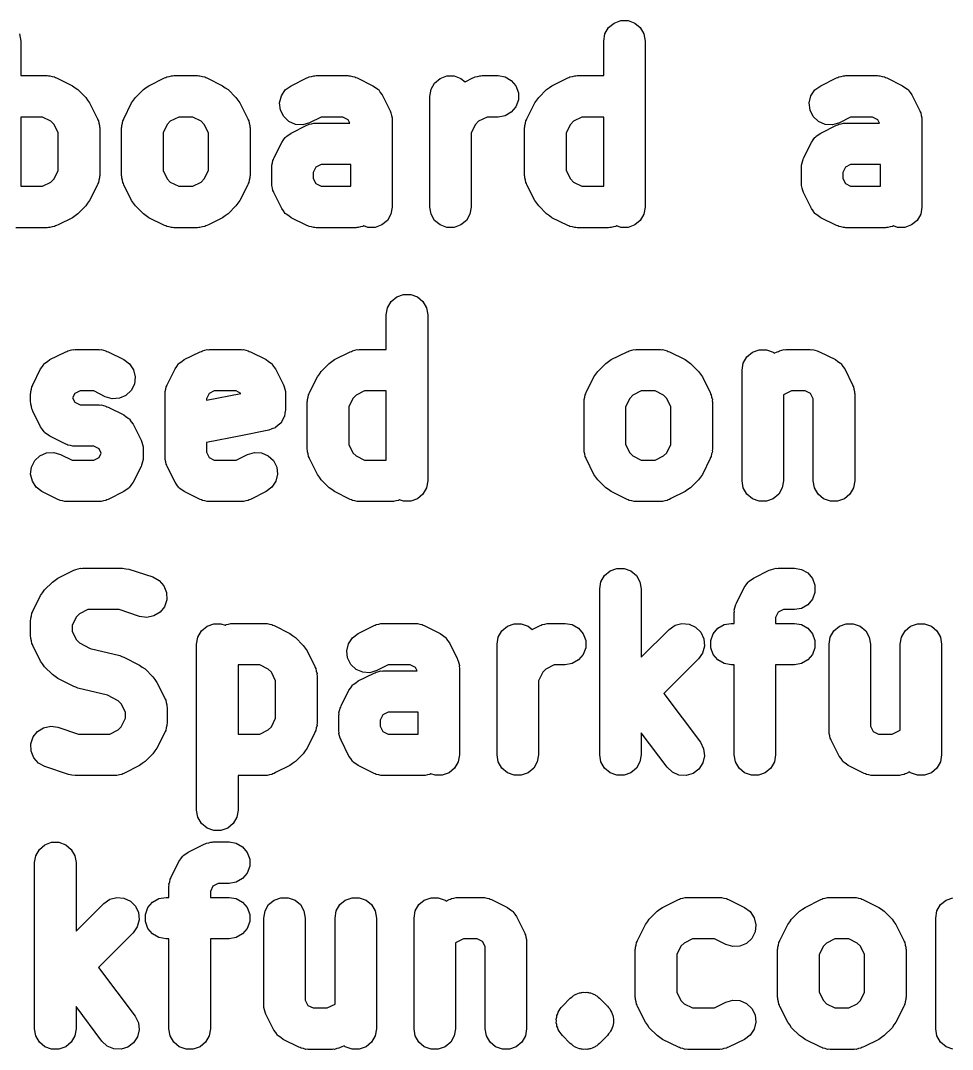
# Model space of a CAD drawing. Extents: x 94.4 to 182.1, y -155.6 to -78.6.
# Drawn here: x 154.14 to 159.75, y -102.92 to -96.72 of the extents above; entities that cross this region are included whole.
import ezdxf

# ---------------------------------------------------------------- set-up
doc = ezdxf.new("R2010")
doc.units = 0
doc.header["$MEASUREMENT"] = 0
doc.layers.add('BLACK', color=7, linetype='CONTINUOUS')

msp = doc.modelspace()

# ---------------------------------------------------------------- linework, layer by layer
at = {"layer": 'BLACK'}
for points in [[(157.4772, -97.9654), (157.4632, -97.9612), (157.4482, -97.9586), (157.4422, -97.955), (157.4352, -97.953), (157.3402, -97.9054), (157.3242, -97.8934), (157.3072, -97.882), (157.2602, -97.8343), (157.2482, -97.8179), (157.2362, -97.8018), (157.1892, -97.7066), (157.1872, -97.6997), (157.1832, -97.6935), (157.1802, -97.679), (157.1762, -97.665), (157.1772, -97.6578), (157.1752, -97.6507), (157.1752, -97.365), (157.1772, -97.3579), (157.1762, -97.3507), (157.1802, -97.3367), (157.1832, -97.3222), (157.1872, -97.316), (157.1892, -97.3091), (157.2362, -97.2139), (157.2482, -97.1977), (157.2602, -97.1814), (157.3072, -97.1337), (157.3242, -97.1222), (157.3402, -97.1103), (157.4352, -97.0627), (157.4422, -97.0607), (157.4482, -97.0571), (157.4632, -97.0545), (157.4772, -97.0503), (157.4842, -97.0508), (157.4912, -97.0495), (157.6522, -97.0495), (157.6522, -96.8412), (157.6592, -96.7984), (157.6812, -96.7608), (157.7142, -96.7329), (157.7552, -96.7181), (157.7982, -96.7181), (157.8392, -96.7329), (157.8722, -96.7608), (157.8942, -96.7984), (157.9022, -96.8412), (157.9022, -97.8412), (157.8942, -97.8839), (157.8722, -97.9215), (157.8392, -97.9494), (157.7982, -97.9643), (157.7552, -97.9643), (157.7302, -97.9552), (157.7242, -97.9586), (157.7102, -97.9612), (157.6962, -97.9654), (157.6882, -97.9649), (157.6812, -97.9662), (157.4912, -97.9662), (157.4842, -97.9649)], [(155.2542, -97.955), (155.2482, -97.9586), (155.2342, -97.9612), (155.2192, -97.9654), (155.2122, -97.9649), (155.2052, -97.9662), (155.0622, -97.9662), (155.0552, -97.9649), (155.0482, -97.9654), (155.0342, -97.9612), (155.0202, -97.9586), (155.0132, -97.955), (155.0062, -97.953), (154.9112, -97.9054), (154.8952, -97.8934), (154.8792, -97.882), (154.8312, -97.8343), (154.8202, -97.8179), (154.8082, -97.8018), (154.7602, -97.7066), (154.7582, -97.6997), (154.7542, -97.6935), (154.7522, -97.679), (154.7482, -97.665), (154.7482, -97.6578), (154.7472, -97.6507), (154.7472, -97.365), (154.7482, -97.3579), (154.7482, -97.3507), (154.7522, -97.3367), (154.7542, -97.3222), (154.7582, -97.316), (154.7602, -97.3091), (154.8082, -97.2139), (154.8202, -97.1977), (154.8312, -97.1814), (154.8792, -97.1337), (154.8952, -97.1222), (154.9112, -97.1103), (155.0062, -97.0627), (155.0132, -97.0607), (155.0202, -97.0571), (155.0342, -97.0545), (155.0482, -97.0503), (155.0552, -97.0508), (155.0622, -97.0495), (155.2052, -97.0495), (155.2122, -97.0508), (155.2192, -97.0503), (155.2342, -97.0545), (155.2482, -97.0571), (155.2542, -97.0607), (155.2612, -97.0627), (155.3562, -97.1103), (155.3722, -97.1223), (155.3892, -97.1337), (155.4362, -97.1814), (155.4482, -97.1978), (155.4602, -97.2139), (155.5072, -97.3091), (155.5102, -97.316), (155.5132, -97.3222), (155.5162, -97.3367), (155.5202, -97.3507), (155.5192, -97.3579), (155.5212, -97.365), (155.5212, -97.6507), (155.5192, -97.6578), (155.5202, -97.665), (155.5162, -97.679), (155.5132, -97.6935), (155.5102, -97.6997), (155.5072, -97.7066), (155.4602, -97.8018), (155.4482, -97.8179), (155.4362, -97.8343), (155.3892, -97.882), (155.3722, -97.8934), (155.3562, -97.9054), (155.2712, -97.9482), (155.2612, -97.953)], [(155.9052, -97.9654), (155.8912, -97.9612), (155.8772, -97.9586), (155.8702, -97.955), (155.8642, -97.953), (155.7682, -97.9054), (155.7542, -97.8944), (155.7382, -97.8843), (155.7362, -97.8816), (155.7332, -97.8795), (155.7232, -97.8642), (155.7122, -97.8495), (155.6652, -97.7542), (155.6632, -97.7473), (155.6592, -97.7411), (155.6572, -97.7267), (155.6522, -97.7126), (155.6532, -97.7054), (155.6522, -97.6983), (155.6522, -97.6031), (155.6532, -97.596), (155.6522, -97.5888), (155.6572, -97.5748), (155.6592, -97.5603), (155.6632, -97.5541), (155.6652, -97.5472), (155.7122, -97.4519), (155.7232, -97.4372), (155.7332, -97.4219), (155.7362, -97.4199), (155.7382, -97.4171), (155.7542, -97.407), (155.7682, -97.396), (155.8642, -97.3484), (155.8702, -97.3464), (155.8772, -97.3428), (155.8912, -97.3402), (155.9052, -97.336), (155.9122, -97.3365), (155.9192, -97.3352), (156.1222, -97.3352), (156.1122, -97.3153), (156.0802, -97.2995), (155.9492, -97.2995), (155.8802, -97.3339), (155.8392, -97.3463), (155.7952, -97.3437), (155.7552, -97.3264), (155.7242, -97.2966), (155.7042, -97.2578), (155.6992, -97.2146), (155.7102, -97.1724), (155.7332, -97.1362), (155.7682, -97.1103), (155.8642, -97.0627), (155.8702, -97.0607), (155.8772, -97.0571), (155.8912, -97.0545), (155.9052, -97.0503), (155.9122, -97.0508), (155.9192, -97.0495), (156.1102, -97.0495), (156.1172, -97.0508), (156.1242, -97.0503), (156.1382, -97.0545), (156.1532, -97.0571), (156.1592, -97.0607), (156.1662, -97.0627), (156.2612, -97.1103), (156.2762, -97.1213), (156.2912, -97.1314), (156.2932, -97.1341), (156.2962, -97.1362), (156.3062, -97.1515), (156.3172, -97.1662), (156.3652, -97.2615), (156.3672, -97.2684), (156.3702, -97.2746), (156.3732, -97.289), (156.3772, -97.3031), (156.3772, -97.3103), (156.3782, -97.3174), (156.3782, -97.8412), (156.3702, -97.8839), (156.3492, -97.9215), (156.3152, -97.9494), (156.2752, -97.9643), (156.2312, -97.9643), (156.2062, -97.9552), (156.2002, -97.9586), (156.1862, -97.9612), (156.1722, -97.9654), (156.1652, -97.9649), (156.1582, -97.9662), (155.9192, -97.9662), (155.9122, -97.9649)], [(157.0952, -97.0788), (157.1232, -97.112), (157.1382, -97.1528), (157.1382, -97.1962), (157.1232, -97.237), (157.0952, -97.2703), (157.0572, -97.292), (157.0152, -97.2995), (156.9492, -97.2995), (156.8982, -97.3249), (156.8792, -97.3438), (156.8542, -97.3945), (156.8542, -97.8412), (156.8462, -97.8839), (156.8252, -97.9215), (156.7912, -97.9494), (156.7512, -97.9643), (156.7072, -97.9643), (156.6662, -97.9494), (156.6332, -97.9215), (156.6122, -97.8839), (156.6042, -97.8412), (156.6042, -97.1745), (156.6122, -97.1318), (156.6332, -97.0942), (156.6662, -97.0663), (156.7072, -97.0514), (156.7512, -97.0514), (156.7912, -97.0663), (156.8162, -97.0866), (156.8642, -97.0627), (156.8702, -97.0607), (156.8772, -97.0571), (156.8912, -97.0545), (156.9052, -97.0503), (156.9122, -97.0508), (156.9192, -97.0495), (157.0152, -97.0495), (157.0572, -97.0571)], [(159.0962, -97.9654), (159.0822, -97.9612), (159.0672, -97.9586), (159.0612, -97.955), (159.0542, -97.953), (158.9592, -97.9054), (158.9442, -97.8944), (158.9292, -97.8843), (158.9272, -97.8816), (158.9242, -97.8795), (158.9142, -97.8642), (158.9032, -97.8495), (158.8552, -97.7542), (158.8532, -97.7473), (158.8502, -97.7411), (158.8472, -97.7267), (158.8432, -97.7126), (158.8432, -97.7054), (158.8422, -97.6983), (158.8422, -97.6031), (158.8432, -97.596), (158.8432, -97.5888), (158.8472, -97.5748), (158.8502, -97.5603), (158.8532, -97.5541), (158.8552, -97.5472), (158.9032, -97.4519), (158.9142, -97.4372), (158.9242, -97.4219), (158.9272, -97.4199), (158.9292, -97.4171), (158.9442, -97.407), (158.9592, -97.396), (159.0542, -97.3484), (159.0612, -97.3464), (159.0672, -97.3428), (159.0822, -97.3402), (159.0962, -97.336), (159.1032, -97.3365), (159.1102, -97.3352), (159.3122, -97.3352), (159.3022, -97.3153), (159.2712, -97.2995), (159.1392, -97.2995), (159.0712, -97.3339), (159.0292, -97.3463), (158.9862, -97.3437), (158.9462, -97.3264), (158.9142, -97.2966), (158.8952, -97.2578), (158.8902, -97.2146), (158.9002, -97.1724), (158.9242, -97.1362), (158.9592, -97.1103), (159.0542, -97.0627), (159.0612, -97.0607), (159.0672, -97.0571), (159.0822, -97.0545), (159.0962, -97.0503), (159.1032, -97.0508), (159.1102, -97.0495), (159.3002, -97.0495), (159.3082, -97.0508), (159.3152, -97.0503), (159.3292, -97.0545), (159.3432, -97.0571), (159.3492, -97.0607), (159.3562, -97.0627), (159.4522, -97.1103), (159.4662, -97.1213), (159.4822, -97.1314), (159.4842, -97.1341), (159.4862, -97.1362), (159.4972, -97.1515), (159.5072, -97.1662), (159.5552, -97.2615), (159.5572, -97.2684), (159.5612, -97.2746), (159.5632, -97.289), (159.5672, -97.3031), (159.5672, -97.3103), (159.5682, -97.3174), (159.5682, -97.8412), (159.5612, -97.8839), (159.5392, -97.9215), (159.5062, -97.9494), (159.4652, -97.9643), (159.4222, -97.9643), (159.3972, -97.9552), (159.3912, -97.9586), (159.3762, -97.9612), (159.3622, -97.9654), (159.3552, -97.9649), (159.3482, -97.9662), (159.1102, -97.9662), (159.1032, -97.9649)], [(154.3222, -97.3249), (154.2712, -97.2995), (154.1402, -97.2995), (154.1402, -97.7162), (154.2712, -97.7162), (154.3222, -97.6908), (154.3412, -97.6719), (154.3662, -97.6212), (154.3662, -97.3945), (154.3412, -97.3438)], [(155.2262, -97.3249), (155.1762, -97.2995), (155.0922, -97.2995), (155.0412, -97.3249), (155.0222, -97.3438), (154.9972, -97.3945), (154.9972, -97.6212), (155.0222, -97.6719), (155.0412, -97.6908), (155.0922, -97.7162), (155.1762, -97.7162), (155.2262, -97.6908), (155.2452, -97.6719), (155.2712, -97.6212), (155.2712, -97.3945), (155.2452, -97.3438)], [(157.5202, -97.2995), (157.4702, -97.3249), (157.4512, -97.3438), (157.4252, -97.3945), (157.4252, -97.6212), (157.4512, -97.6719), (157.4702, -97.6908), (157.5202, -97.7162), (157.6522, -97.7162), (157.6522, -97.2995)], [(155.9492, -97.5852), (155.9172, -97.601), (155.9022, -97.6326), (155.9022, -97.6688), (155.9172, -97.7004), (155.9492, -97.7162), (156.1282, -97.7162), (156.1282, -97.5852)], [(159.1392, -97.5852), (159.1082, -97.601), (159.0922, -97.6326), (159.0922, -97.6688), (159.1082, -97.7004), (159.1392, -97.7162), (159.3182, -97.7162), (159.3182, -97.5852)], [(156.1672, -99.6158), (156.1532, -99.6108), (156.1392, -99.6088), (156.1322, -99.6048), (156.1252, -99.6028), (156.0302, -99.5558), (156.0142, -99.5438), (155.9982, -99.532), (155.9502, -99.4843), (155.9392, -99.4679), (155.9272, -99.4518), (155.8792, -99.3566), (155.8772, -99.3497), (155.8732, -99.3435), (155.8712, -99.329), (155.8672, -99.315), (155.8672, -99.3078), (155.8662, -99.3007), (155.8662, -99.015), (155.8672, -99.0079), (155.8672, -99.0007), (155.8712, -98.9867), (155.8732, -98.9722), (155.8772, -98.966), (155.8792, -98.9591), (155.9272, -98.8639), (155.9392, -98.8477), (155.9502, -98.8314), (155.9982, -98.7837), (156.0142, -98.7722), (156.0302, -98.7603), (156.1252, -98.7127), (156.1322, -98.7107), (156.1392, -98.7071), (156.1532, -98.7045), (156.1672, -98.7003), (156.1742, -98.7008), (156.1812, -98.6995), (156.3422, -98.6995), (156.3422, -98.4912), (156.3502, -98.4484), (156.3712, -98.4108), (156.4052, -98.3829), (156.4452, -98.3681), (156.4892, -98.3681), (156.5302, -98.3829), (156.5632, -98.4108), (156.5852, -98.4484), (156.5922, -98.4912), (156.5922, -99.4912), (156.5852, -99.5338), (156.5632, -99.5718), (156.5302, -99.5998), (156.4892, -99.6138), (156.4452, -99.6138), (156.4212, -99.6048), (156.4152, -99.6088), (156.4002, -99.6108), (156.3862, -99.6158), (156.3792, -99.6148), (156.3722, -99.6158), (156.1812, -99.6158), (156.1742, -99.6148)], [(154.6242, -98.7003), (154.6382, -98.7045), (154.6532, -98.7071), (154.6592, -98.7107), (154.6662, -98.7127), (154.7612, -98.7603), (154.7962, -98.7862), (154.8202, -98.8224), (154.8302, -98.8646), (154.8252, -98.9078), (154.8062, -98.9466), (154.7742, -98.9764), (154.7342, -98.9937), (154.6912, -98.9963), (154.6492, -98.9839), (154.5802, -98.9495), (154.4972, -98.9495), (154.4652, -98.9653), (154.4522, -98.9912), (154.4652, -99.0171), (154.4972, -99.0328), (154.6102, -99.0328), (154.6172, -99.0341), (154.6242, -99.0337), (154.6382, -99.0378), (154.6532, -99.0404), (154.6592, -99.044), (154.6662, -99.046), (154.7612, -99.0937), (154.7762, -99.1046), (154.7912, -99.1147), (154.7932, -99.1175), (154.7962, -99.1195), (154.8062, -99.1348), (154.8172, -99.1496), (154.8652, -99.2448), (154.8672, -99.2517), (154.8702, -99.258), (154.8732, -99.2724), (154.8772, -99.2864), (154.8772, -99.2936), (154.8782, -99.3007), (154.8782, -99.3483), (154.8772, -99.3554), (154.8772, -99.3626), (154.8732, -99.3767), (154.8702, -99.3911), (154.8672, -99.3973), (154.8652, -99.4042), (154.8172, -99.4995), (154.8062, -99.5142), (154.7962, -99.5295), (154.7932, -99.5316), (154.7912, -99.5348), (154.7762, -99.5448), (154.7612, -99.5558), (154.6662, -99.6028), (154.6592, -99.6048), (154.6532, -99.6088), (154.6382, -99.6108), (154.6242, -99.6158), (154.6172, -99.6148), (154.6102, -99.6158), (154.4192, -99.6158), (154.4122, -99.6148), (154.4052, -99.6158), (154.3912, -99.6108), (154.3772, -99.6088), (154.3702, -99.6048), (154.3642, -99.6028), (154.2682, -99.5558), (154.2332, -99.5295), (154.2102, -99.4933), (154.1992, -99.4511), (154.2042, -99.4079), (154.2242, -99.3691), (154.2552, -99.3392), (154.2952, -99.322), (154.3392, -99.3194), (154.3802, -99.3318), (154.4492, -99.3662), (154.5802, -99.3662), (154.6122, -99.3504), (154.6252, -99.3245), (154.6122, -99.2986), (154.5802, -99.2828), (154.4672, -99.2828), (154.4602, -99.2816), (154.4532, -99.282), (154.4392, -99.2779), (154.4242, -99.2753), (154.4182, -99.2717), (154.4112, -99.2697), (154.3162, -99.222), (154.3012, -99.2111), (154.2862, -99.201), (154.2842, -99.1982), (154.2812, -99.1962), (154.2712, -99.1809), (154.2602, -99.1661), (154.2122, -99.0709), (154.2102, -99.064), (154.2072, -99.0577), (154.2042, -99.0433), (154.2002, -99.0293), (154.2002, -99.0221), (154.1992, -99.015), (154.1992, -98.9674), (154.2002, -98.9603), (154.2002, -98.9531), (154.2042, -98.939), (154.2072, -98.9246), (154.2102, -98.9184), (154.2122, -98.9115), (154.2602, -98.8162), (154.2712, -98.8015), (154.2812, -98.7862), (154.2842, -98.7841), (154.2862, -98.7814), (154.3012, -98.7712), (154.3162, -98.7603), (154.4112, -98.7127), (154.4182, -98.7107), (154.4242, -98.7071), (154.4392, -98.7045), (154.4532, -98.7003), (154.4602, -98.7008), (154.4672, -98.6995), (154.6102, -98.6995), (154.6172, -98.7008)], [(155.2592, -99.3188), (155.2752, -99.3504), (155.3062, -99.3662), (155.4382, -99.3662), (155.5062, -99.3318), (155.5482, -99.3194), (155.5912, -99.322), (155.6312, -99.3392), (155.6632, -99.3691), (155.6822, -99.4079), (155.6872, -99.4511), (155.6772, -99.4933), (155.6532, -99.5295), (155.6182, -99.5558), (155.5232, -99.6028), (155.5162, -99.6048), (155.5102, -99.6088), (155.4952, -99.6108), (155.4812, -99.6158), (155.4742, -99.6148), (155.4672, -99.6158), (155.2772, -99.6158), (155.2702, -99.6148), (155.2622, -99.6158), (155.2482, -99.6108), (155.2342, -99.6088), (155.2282, -99.6048), (155.2212, -99.6028), (155.1252, -99.5558), (155.1112, -99.5448), (155.0952, -99.5348), (155.0932, -99.5316), (155.0912, -99.5295), (155.0812, -99.5142), (155.0702, -99.4995), (155.0222, -99.4042), (155.0202, -99.3973), (155.0162, -99.3911), (155.0142, -99.3767), (155.0102, -99.3626), (155.0102, -99.3554), (155.0092, -99.3483), (155.0092, -98.9674), (155.0102, -98.9603), (155.0102, -98.9531), (155.0142, -98.939), (155.0162, -98.9246), (155.0202, -98.9184), (155.0222, -98.9115), (155.0702, -98.8162), (155.0812, -98.8015), (155.0912, -98.7862), (155.0932, -98.7841), (155.0952, -98.7814), (155.1112, -98.7712), (155.1252, -98.7603), (155.2212, -98.7127), (155.2282, -98.7107), (155.2342, -98.7071), (155.2482, -98.7045), (155.2622, -98.7003), (155.2702, -98.7008), (155.2772, -98.6995), (155.4672, -98.6995), (155.4742, -98.7008), (155.4812, -98.7003), (155.4952, -98.7045), (155.5102, -98.7071), (155.5162, -98.7107), (155.5232, -98.7127), (155.6182, -98.7603), (155.6332, -98.7713), (155.6482, -98.7814), (155.6502, -98.7841), (155.6532, -98.7862), (155.6632, -98.8015), (155.6742, -98.8162), (155.7222, -98.9115), (155.7242, -98.9184), (155.7272, -98.9246), (155.7302, -98.939), (155.7342, -98.9531), (155.7342, -98.9603), (155.7352, -98.9674), (155.7352, -99.0626), (155.7312, -99.0826), (155.7282, -99.1027), (155.7282, -99.1039), (155.7272, -99.1054), (155.7172, -99.123), (155.7082, -99.1407), (155.7062, -99.1417), (155.7062, -99.143), (155.6902, -99.156), (155.6752, -99.1694), (155.6742, -99.1699), (155.6722, -99.1709), (155.6532, -99.1778), (155.6342, -99.1852), (155.4662, -99.2188), (155.2592, -99.2603)], [(158.0402, -99.6048), (158.0342, -99.6088), (158.0192, -99.6108), (158.0052, -99.6158), (157.9982, -99.6148), (157.9912, -99.6158), (157.8482, -99.6158), (157.8412, -99.6148), (157.8342, -99.6158), (157.8202, -99.6108), (157.8052, -99.6088), (157.7992, -99.6048), (157.7922, -99.6028), (157.6972, -99.5558), (157.6812, -99.5438), (157.6642, -99.532), (157.6172, -99.4843), (157.6052, -99.4679), (157.5932, -99.4518), (157.5462, -99.3566), (157.5442, -99.3497), (157.5402, -99.3435), (157.5382, -99.329), (157.5332, -99.315), (157.5342, -99.3078), (157.5332, -99.3007), (157.5332, -99.015), (157.5342, -99.0079), (157.5332, -99.0007), (157.5382, -98.9867), (157.5402, -98.9722), (157.5442, -98.966), (157.5462, -98.9591), (157.5932, -98.8639), (157.6052, -98.8477), (157.6172, -98.8314), (157.6642, -98.7837), (157.6812, -98.7722), (157.6972, -98.7603), (157.7922, -98.7127), (157.7992, -98.7107), (157.8052, -98.7071), (157.8202, -98.7045), (157.8342, -98.7003), (157.8412, -98.7008), (157.8482, -98.6995), (157.9912, -98.6995), (157.9982, -98.7008), (158.0052, -98.7003), (158.0192, -98.7045), (158.0342, -98.7071), (158.0402, -98.7107), (158.0472, -98.7127), (158.1422, -98.7603), (158.1582, -98.7723), (158.1752, -98.7837), (158.2222, -98.8314), (158.2342, -98.8478), (158.2462, -98.8639), (158.2932, -98.9591), (158.2952, -98.966), (158.2992, -98.9722), (158.3012, -98.9867), (158.3062, -99.0007), (158.3052, -99.0079), (158.3062, -99.015), (158.3062, -99.3007), (158.3052, -99.3078), (158.3062, -99.315), (158.3012, -99.329), (158.2992, -99.3435), (158.2952, -99.3497), (158.2932, -99.3566), (158.2462, -99.4518), (158.2342, -99.4679), (158.2222, -99.4843), (158.1752, -99.532), (158.1582, -99.5438), (158.1422, -99.5558), (158.0562, -99.5978), (158.0472, -99.6028)], [(158.9102, -98.7003), (158.9242, -98.7045), (158.9382, -98.7071), (158.9452, -98.7107), (158.9522, -98.7127), (159.0472, -98.7603), (159.0622, -98.7713), (159.0772, -98.7814), (159.0792, -98.7841), (159.0822, -98.7862), (159.0922, -98.8015), (159.1032, -98.8162), (159.1502, -98.9115), (159.1522, -98.9184), (159.1562, -98.9246), (159.1592, -98.939), (159.1632, -98.9531), (159.1622, -98.9603), (159.1642, -98.9674), (159.1642, -99.4912), (159.1562, -99.5338), (159.1342, -99.5718), (159.1012, -99.5998), (159.0602, -99.6138), (159.0172, -99.6138), (158.9762, -99.5998), (158.9432, -99.5718), (158.9212, -99.5338), (158.9142, -99.4912), (158.9142, -98.9969), (158.8982, -98.9653), (158.8662, -98.9495), (158.7822, -98.9495), (158.7352, -98.9732), (158.7352, -99.4912), (158.7272, -99.5338), (158.7062, -99.5718), (158.6722, -99.5998), (158.6322, -99.6138), (158.5882, -99.6138), (158.5472, -99.5998), (158.5142, -99.5718), (158.4922, -99.5338), (158.4852, -99.4912), (158.4852, -98.8245), (158.4922, -98.7818), (158.5142, -98.7442), (158.5472, -98.7163), (158.5882, -98.7014), (158.6322, -98.7014), (158.6722, -98.7163), (158.6792, -98.7217), (158.6972, -98.7127), (158.7042, -98.7107), (158.7102, -98.7071), (158.7242, -98.7045), (158.7392, -98.7003), (158.7462, -98.7008), (158.7532, -98.6995), (158.8962, -98.6995), (158.9032, -98.7008)], [(155.2752, -98.9653), (155.2592, -98.9969), (155.2592, -99.0054), (155.4662, -98.9639), (155.4382, -98.9495), (155.3062, -98.9495)], [(156.2112, -98.9495), (156.1602, -98.9749), (156.1412, -98.9938), (156.1162, -99.0445), (156.1162, -99.2712), (156.1412, -99.3219), (156.1602, -99.3408), (156.2112, -99.3662), (156.3422, -99.3662), (156.3422, -98.9495)], [(158.0122, -98.9749), (157.9612, -98.9495), (157.8782, -98.9495), (157.8272, -98.9749), (157.8082, -98.9938), (157.7832, -99.0445), (157.7832, -99.2712), (157.8082, -99.3219), (157.8272, -99.3408), (157.8782, -99.3662), (157.9612, -99.3662), (158.0122, -99.3408), (158.0312, -99.3219), (158.0562, -99.2712), (158.0562, -99.0445), (158.0312, -98.9938)], [(154.7922, -100.0228), (154.9352, -100.0698), (154.9732, -100.0908), (155.0022, -100.1238), (155.0182, -100.1638), (155.0192, -100.2068), (155.0062, -100.2488), (154.9792, -100.2828), (154.9422, -100.3048), (154.8992, -100.3138), (154.8562, -100.3078), (154.7332, -100.2658), (154.5442, -100.2658), (154.4942, -100.2918), (154.4752, -100.3108), (154.4492, -100.3608), (154.4492, -100.3978), (154.4752, -100.4478), (154.4942, -100.4668), (154.5582, -100.4998), (154.7362, -100.5438), (154.7482, -100.5488), (154.7612, -100.5528), (154.8562, -100.6008), (154.8722, -100.6128), (154.8892, -100.6238), (154.9362, -100.6718), (154.9482, -100.6878), (154.9602, -100.7048), (155.0072, -100.7998), (155.0102, -100.8068), (155.0132, -100.8128), (155.0162, -100.8268), (155.0202, -100.8408), (155.0192, -100.8488), (155.0212, -100.8558), (155.0212, -100.9508), (155.0192, -100.9578), (155.0202, -100.9648), (155.0162, -100.9788), (155.0132, -100.9938), (155.0102, -100.9998), (155.0072, -101.0068), (154.9602, -101.1018), (154.9482, -101.1178), (154.9362, -101.1348), (154.8892, -101.1818), (154.8722, -101.1938), (154.8562, -101.2058), (154.7612, -101.2528), (154.7542, -101.2548), (154.7482, -101.2588), (154.7342, -101.2608), (154.7192, -101.2658), (154.7122, -101.2648), (154.7052, -101.2658), (154.4672, -101.2658), (154.4472, -101.2628), (154.4282, -101.2598), (154.2852, -101.2118), (154.2472, -101.1918), (154.2182, -101.1588), (154.2022, -101.1188), (154.2012, -101.0748), (154.2142, -101.0338), (154.2412, -100.9998), (154.2782, -100.9778), (154.3212, -100.9688), (154.3642, -100.9748), (154.4872, -101.0158), (154.6762, -101.0158), (154.7262, -100.9908), (154.7452, -100.9718), (154.7712, -100.9208), (154.7712, -100.8848), (154.7452, -100.8338), (154.7262, -100.8158), (154.6622, -100.7828), (154.4842, -100.7388), (154.4722, -100.7328), (154.4592, -100.7288), (154.3642, -100.6818), (154.3482, -100.6698), (154.3312, -100.6578), (154.2832, -100.6108), (154.2722, -100.5938), (154.2602, -100.5778), (154.2122, -100.4828), (154.2102, -100.4758), (154.2072, -100.4698), (154.2042, -100.4548), (154.2002, -100.4408), (154.2002, -100.4338), (154.1992, -100.4268), (154.1992, -100.3318), (154.2002, -100.3248), (154.2002, -100.3178), (154.2042, -100.3038), (154.2072, -100.2888), (154.2102, -100.2828), (154.2122, -100.2758), (154.2602, -100.1808), (154.2722, -100.1648), (154.2832, -100.1478), (154.3312, -100.1008), (154.3482, -100.0888), (154.3642, -100.0768), (154.4592, -100.0298), (154.4662, -100.0278), (154.4722, -100.0238), (154.4862, -100.0208), (154.5002, -100.0168), (154.5082, -100.0178), (154.5152, -100.0158), (154.7532, -100.0158), (154.7732, -100.0198)], [(157.8492, -100.0608), (157.8702, -100.0988), (157.8782, -100.1408), (157.8782, -100.5538), (158.0452, -100.3858), (158.0812, -100.3608), (158.1232, -100.3498), (158.1662, -100.3538), (158.2052, -100.3718), (158.2362, -100.4028), (158.2552, -100.4418), (158.2582, -100.4858), (158.2472, -100.5278), (158.2222, -100.5628), (158.0132, -100.7718), (158.2342, -101.0658), (158.2532, -101.1048), (158.2592, -101.1478), (158.2492, -101.1898), (158.2252, -101.2268), (158.1902, -101.2528), (158.1492, -101.2648), (158.1052, -101.2628), (158.0652, -101.2458), (158.0342, -101.2158), (157.8782, -101.0078), (157.8782, -101.1408), (157.8702, -101.1838), (157.8492, -101.2218), (157.8152, -101.2498), (157.7752, -101.2638), (157.7312, -101.2638), (157.6902, -101.2498), (157.6572, -101.2218), (157.6352, -101.1838), (157.6282, -101.1408), (157.6282, -100.1408), (157.6352, -100.0988), (157.6572, -100.0608), (157.6902, -100.0328), (157.7312, -100.0178), (157.7752, -100.0178), (157.8152, -100.0328)], [(158.8812, -100.0458), (158.9092, -100.0788), (158.9242, -100.1198), (158.9242, -100.1628), (158.9092, -100.2038), (158.8812, -100.2368), (158.8432, -100.2588), (158.8002, -100.2658), (158.7352, -100.2658), (158.7032, -100.2818), (158.6872, -100.3138), (158.6872, -100.3498), (158.8002, -100.3498), (158.8432, -100.3568), (158.8812, -100.3788), (158.9092, -100.4118), (158.9242, -100.4528), (158.9242, -100.4958), (158.9092, -100.5368), (158.8812, -100.5698), (158.8432, -100.5918), (158.8002, -100.5998), (158.6872, -100.5998), (158.6872, -101.1408), (158.6802, -101.1838), (158.6582, -101.2218), (158.6252, -101.2498), (158.5842, -101.2638), (158.5412, -101.2638), (158.5002, -101.2498), (158.4672, -101.2218), (158.4452, -101.1838), (158.4372, -101.1408), (158.4372, -100.5998), (158.4192, -100.5998), (158.3772, -100.5918), (158.3392, -100.5698), (158.3112, -100.5368), (158.2962, -100.4958), (158.2962, -100.4528), (158.3112, -100.4118), (158.3392, -100.3788), (158.3772, -100.3568), (158.4192, -100.3498), (158.4372, -100.3498), (158.4372, -100.2838), (158.4392, -100.2768), (158.4382, -100.2698), (158.4422, -100.2558), (158.4452, -100.2408), (158.4482, -100.2348), (158.4512, -100.2278), (158.4982, -100.1328), (158.5092, -100.1178), (158.5192, -100.1028), (158.5222, -100.1008), (158.5242, -100.0978), (158.5392, -100.0878), (158.5542, -100.0768), (158.6492, -100.0298), (158.6562, -100.0278), (158.6622, -100.0238), (158.6772, -100.0208), (158.6912, -100.0168), (158.6982, -100.0178), (158.7052, -100.0158), (158.8002, -100.0158), (158.8432, -100.0238)], [(155.6592, -101.2548), (155.6532, -101.2588), (155.6382, -101.2608), (155.6242, -101.2658), (155.6172, -101.2648), (155.6102, -101.2658), (155.4492, -101.2658), (155.4492, -101.4748), (155.4422, -101.5168), (155.4202, -101.5548), (155.3872, -101.5828), (155.3462, -101.5978), (155.3032, -101.5978), (155.2622, -101.5828), (155.2282, -101.5548), (155.2072, -101.5168), (155.1992, -101.4748), (155.1992, -100.4748), (155.2072, -100.4318), (155.2282, -100.3938), (155.2622, -100.3658), (155.3032, -100.3518), (155.3462, -100.3518), (155.3712, -100.3608), (155.3772, -100.3568), (155.3912, -100.3548), (155.4052, -100.3508), (155.4122, -100.3508), (155.4192, -100.3498), (155.6102, -100.3498), (155.6172, -100.3508), (155.6242, -100.3508), (155.6382, -100.3548), (155.6532, -100.3568), (155.6592, -100.3608), (155.6662, -100.3628), (155.7612, -100.4108), (155.7772, -100.4218), (155.7942, -100.4338), (155.8412, -100.4818), (155.8532, -100.4978), (155.8652, -100.5138), (155.9122, -100.6088), (155.9142, -100.6158), (155.9182, -100.6218), (155.9202, -100.6368), (155.9252, -100.6508), (155.9242, -100.6578), (155.9252, -100.6648), (155.9252, -100.9508), (155.9242, -100.9578), (155.9252, -100.9648), (155.9202, -100.9788), (155.9182, -100.9938), (155.9142, -100.9998), (155.9122, -101.0068), (155.8652, -101.1018), (155.8532, -101.1178), (155.8412, -101.1348), (155.7942, -101.1818), (155.7772, -101.1938), (155.7612, -101.2058), (155.6752, -101.2478), (155.6662, -101.2528)], [(156.3102, -101.2658), (156.2962, -101.2608), (156.2812, -101.2588), (156.2752, -101.2548), (156.2682, -101.2528), (156.1732, -101.2058), (156.1582, -101.1948), (156.1432, -101.1848), (156.1412, -101.1818), (156.1382, -101.1798), (156.1282, -101.1638), (156.1172, -101.1498), (156.0702, -101.0538), (156.0682, -101.0478), (156.0642, -101.0408), (156.0612, -101.0268), (156.0572, -101.0128), (156.0582, -101.0058), (156.0562, -100.9988), (156.0562, -100.9028), (156.0582, -100.8958), (156.0572, -100.8888), (156.0612, -100.8748), (156.0642, -100.8608), (156.0682, -100.8538), (156.0702, -100.8468), (156.1172, -100.7518), (156.1282, -100.7368), (156.1382, -100.7218), (156.1412, -100.7198), (156.1432, -100.7168), (156.1582, -100.7068), (156.1732, -100.6958), (156.2682, -100.6488), (156.2752, -100.6468), (156.2812, -100.6428), (156.2962, -100.6398), (156.3102, -100.6358), (156.3172, -100.6368), (156.3242, -100.6348), (156.5272, -100.6348), (156.5172, -100.6158), (156.4852, -100.5998), (156.3542, -100.5998), (156.2852, -100.6338), (156.2432, -100.6468), (156.2002, -100.6438), (156.1602, -100.6268), (156.1292, -100.5968), (156.1092, -100.5578), (156.1042, -100.5148), (156.1142, -100.4728), (156.1382, -100.4358), (156.1732, -100.4108), (156.2682, -100.3628), (156.2752, -100.3608), (156.2812, -100.3568), (156.2962, -100.3548), (156.3102, -100.3508), (156.3172, -100.3508), (156.3242, -100.3498), (156.5152, -100.3498), (156.5222, -100.3508), (156.5292, -100.3508), (156.5432, -100.3548), (156.5572, -100.3568), (156.5642, -100.3608), (156.5712, -100.3628), (156.6662, -100.4108), (156.6812, -100.4208), (156.6962, -100.4318), (156.6982, -100.4338), (156.7012, -100.4358), (156.7112, -100.4518), (156.7222, -100.4658), (156.7692, -100.5618), (156.7712, -100.5688), (156.7752, -100.5748), (156.7782, -100.5888), (156.7822, -100.6028), (156.7812, -100.6098), (156.7832, -100.6178), (156.7832, -101.1408), (156.7752, -101.1838), (156.7532, -101.2218), (156.7202, -101.2498), (156.6792, -101.2638), (156.6362, -101.2638), (156.6112, -101.2548), (156.6052, -101.2588), (156.5912, -101.2608), (156.5772, -101.2658), (156.5692, -101.2648), (156.5622, -101.2658), (156.3242, -101.2658), (156.3172, -101.2648)], [(157.5002, -100.3788), (157.5282, -100.4118), (157.5432, -100.4528), (157.5432, -100.4958), (157.5282, -100.5368), (157.5002, -100.5698), (157.4622, -100.5918), (157.4192, -100.5998), (157.3542, -100.5998), (157.3032, -100.6248), (157.2842, -100.6438), (157.2592, -100.6948), (157.2592, -101.1408), (157.2512, -101.1838), (157.2302, -101.2218), (157.1962, -101.2498), (157.1552, -101.2638), (157.1122, -101.2638), (157.0712, -101.2498), (157.0382, -101.2218), (157.0162, -101.1838), (157.0092, -101.1408), (157.0092, -100.4748), (157.0162, -100.4318), (157.0382, -100.3938), (157.0712, -100.3658), (157.1122, -100.3518), (157.1552, -100.3518), (157.1962, -100.3658), (157.2212, -100.3868), (157.2682, -100.3628), (157.2752, -100.3608), (157.2812, -100.3568), (157.2962, -100.3548), (157.3102, -100.3508), (157.3172, -100.3508), (157.3242, -100.3498), (157.4192, -100.3498), (157.4622, -100.3568)], [(159.2302, -100.3938), (159.2512, -100.4318), (159.2592, -100.4748), (159.2592, -100.9688), (159.2752, -101.0008), (159.3062, -101.0158), (159.3902, -101.0158), (159.4372, -100.9928), (159.4372, -100.4748), (159.4452, -100.4318), (159.4672, -100.3938), (159.5002, -100.3658), (159.5412, -100.3518), (159.5842, -100.3518), (159.6252, -100.3658), (159.6582, -100.3938), (159.6802, -100.4318), (159.6872, -100.4748), (159.6872, -101.1408), (159.6802, -101.1838), (159.6582, -101.2218), (159.6252, -101.2498), (159.5842, -101.2638), (159.5412, -101.2638), (159.5002, -101.2498), (159.4932, -101.2438), (159.4752, -101.2528), (159.4682, -101.2548), (159.4622, -101.2588), (159.4482, -101.2608), (159.4342, -101.2658), (159.4272, -101.2648), (159.4192, -101.2658), (159.2772, -101.2658), (159.2702, -101.2648), (159.2622, -101.2658), (159.2482, -101.2608), (159.2342, -101.2588), (159.2282, -101.2548), (159.2212, -101.2528), (159.1252, -101.2058), (159.1112, -101.1948), (159.0952, -101.1848), (159.0932, -101.1818), (159.0912, -101.1798), (159.0812, -101.1638), (159.0702, -101.1498), (159.0222, -101.0538), (159.0202, -101.0478), (159.0162, -101.0408), (159.0142, -101.0268), (159.0102, -101.0128), (159.0102, -101.0058), (159.0092, -100.9988), (159.0092, -100.4748), (159.0162, -100.4318), (159.0382, -100.3938), (159.0712, -100.3658), (159.1122, -100.3518), (159.1552, -100.3518), (159.1962, -100.3658)], [(155.6312, -100.6248), (155.5802, -100.5998), (155.4492, -100.5998), (155.4492, -101.0158), (155.5802, -101.0158), (155.6312, -100.9908), (155.6502, -100.9718), (155.6752, -100.9208), (155.6752, -100.6948), (155.6502, -100.6438)], [(156.3542, -100.8848), (156.3222, -100.9008), (156.3062, -100.9328), (156.3062, -100.9688), (156.3222, -101.0008), (156.3542, -101.0158), (156.5332, -101.0158), (156.5332, -100.8848)], [(154.4442, -101.7108), (154.4662, -101.7488), (154.4732, -101.7908), (154.4732, -102.2038), (154.6412, -102.0358), (154.6762, -102.0108), (154.7182, -101.9998), (154.7612, -102.0038), (154.8012, -102.0218), (154.8312, -102.0528), (154.8502, -102.0918), (154.8542, -102.1358), (154.8422, -102.1778), (154.8172, -102.2128), (154.6082, -102.4218), (154.8292, -102.7158), (154.8492, -102.7548), (154.8542, -102.7978), (154.8442, -102.8398), (154.8202, -102.8768), (154.7852, -102.9028), (154.7442, -102.9148), (154.7012, -102.9128), (154.6612, -102.8958), (154.6292, -102.8658), (154.4732, -102.6578), (154.4732, -102.7908), (154.4662, -102.8338), (154.4442, -102.8718), (154.4112, -102.8998), (154.3702, -102.9138), (154.3262, -102.9138), (154.2862, -102.8998), (154.2522, -102.8718), (154.2312, -102.8338), (154.2232, -102.7908), (154.2232, -101.7908), (154.2312, -101.7488), (154.2522, -101.7108), (154.2862, -101.6828), (154.3262, -101.6678), (154.3702, -101.6678), (154.4112, -101.6828)], [(155.4762, -101.6958), (155.5042, -101.7288), (155.5192, -101.7698), (155.5192, -101.8128), (155.5042, -101.8538), (155.4762, -101.8868), (155.4382, -101.9088), (155.3962, -101.9158), (155.3302, -101.9158), (155.2982, -101.9318), (155.2832, -101.9638), (155.2832, -101.9998), (155.3962, -101.9998), (155.4382, -102.0068), (155.4762, -102.0288), (155.5042, -102.0618), (155.5192, -102.1028), (155.5192, -102.1458), (155.5042, -102.1868), (155.4762, -102.2198), (155.4382, -102.2418), (155.3962, -102.2498), (155.2832, -102.2498), (155.2832, -102.7908), (155.2752, -102.8338), (155.2532, -102.8718), (155.2202, -102.8998), (155.1792, -102.9138), (155.1362, -102.9138), (155.0952, -102.8998), (155.0622, -102.8718), (155.0402, -102.8338), (155.0332, -102.7908), (155.0332, -102.2498), (155.0152, -102.2498), (154.9722, -102.2418), (154.9342, -102.2198), (154.9062, -102.1868), (154.8922, -102.1458), (154.8922, -102.1028), (154.9062, -102.0618), (154.9342, -102.0288), (154.9722, -102.0068), (155.0152, -101.9998), (155.0332, -101.9998), (155.0332, -101.9338), (155.0342, -101.9268), (155.0332, -101.9198), (155.0382, -101.9058), (155.0402, -101.8908), (155.0442, -101.8848), (155.0462, -101.8778), (155.0932, -101.7828), (155.1042, -101.7678), (155.1142, -101.7528), (155.1172, -101.7508), (155.1192, -101.7478), (155.1352, -101.7378), (155.1492, -101.7268), (155.2452, -101.6798), (155.2512, -101.6778), (155.2582, -101.6738), (155.2722, -101.6708), (155.2862, -101.6668), (155.2932, -101.6678), (155.3002, -101.6658), (155.3962, -101.6658), (155.4382, -101.6738)], [(155.8252, -102.0438), (155.8462, -102.0818), (155.8542, -102.1248), (155.8542, -102.6188), (155.8702, -102.6508), (155.9012, -102.6658), (155.9852, -102.6658), (156.0332, -102.6428), (156.0332, -102.1248), (156.0402, -102.0818), (156.0622, -102.0438), (156.0952, -102.0158), (156.1362, -102.0018), (156.1792, -102.0018), (156.2202, -102.0158), (156.2532, -102.0438), (156.2752, -102.0818), (156.2832, -102.1248), (156.2832, -102.7908), (156.2752, -102.8338), (156.2532, -102.8718), (156.2202, -102.8998), (156.1792, -102.9138), (156.1362, -102.9138), (156.0952, -102.8998), (156.0892, -102.8938), (156.0712, -102.9028), (156.0642, -102.9048), (156.0572, -102.9088), (156.0432, -102.9108), (156.0292, -102.9158), (156.0222, -102.9148), (156.0152, -102.9158), (155.8722, -102.9158), (155.8652, -102.9148), (155.8582, -102.9158), (155.8442, -102.9108), (155.8292, -102.9088), (155.8232, -102.9048), (155.8162, -102.9028), (155.7212, -102.8558), (155.7062, -102.8448), (155.6912, -102.8348), (155.6892, -102.8318), (155.6862, -102.8298), (155.6762, -102.8138), (155.6652, -102.7998), (155.6172, -102.7038), (155.6152, -102.6978), (155.6122, -102.6908), (155.6092, -102.6768), (155.6052, -102.6628), (155.6052, -102.6558), (155.6042, -102.6488), (155.6042, -102.1248), (155.6122, -102.0818), (155.6332, -102.0438), (155.6672, -102.0158), (155.7072, -102.0018), (155.7512, -102.0018), (155.7922, -102.0158)], [(156.9342, -102.0008), (156.9482, -102.0048), (156.9622, -102.0068), (156.9682, -102.0108), (156.9752, -102.0128), (157.0712, -102.0608), (157.0852, -102.0708), (157.1012, -102.0818), (157.1032, -102.0838), (157.1052, -102.0858), (157.1162, -102.1018), (157.1272, -102.1158), (157.1742, -102.2118), (157.1762, -102.2188), (157.1802, -102.2248), (157.1822, -102.2388), (157.1872, -102.2528), (157.1862, -102.2598), (157.1872, -102.2678), (157.1872, -102.7908), (157.1802, -102.8338), (157.1582, -102.8718), (157.1252, -102.8998), (157.0842, -102.9138), (157.0412, -102.9138), (157.0002, -102.8998), (156.9672, -102.8718), (156.9452, -102.8338), (156.9372, -102.7908), (156.9372, -102.2968), (156.9222, -102.2658), (156.8902, -102.2498), (156.8062, -102.2498), (156.7592, -102.2728), (156.7592, -102.7908), (156.7512, -102.8338), (156.7302, -102.8718), (156.6962, -102.8998), (156.6552, -102.9138), (156.6122, -102.9138), (156.5712, -102.8998), (156.5382, -102.8718), (156.5162, -102.8338), (156.5092, -102.7908), (156.5092, -102.1248), (156.5162, -102.0818), (156.5382, -102.0438), (156.5712, -102.0158), (156.6122, -102.0018), (156.6552, -102.0018), (156.6962, -102.0158), (156.7032, -102.0218), (156.7212, -102.0128), (156.7282, -102.0108), (156.7342, -102.0068), (156.7482, -102.0048), (156.7622, -102.0008), (156.7702, -102.0008), (156.7772, -101.9998), (156.9192, -101.9998), (156.9272, -102.0008)], [(158.3622, -102.0008), (158.3762, -102.0048), (158.3912, -102.0068), (158.3972, -102.0108), (158.4042, -102.0128), (158.4992, -102.0608), (158.5342, -102.0858), (158.5582, -102.1228), (158.5682, -102.1648), (158.5632, -102.2078), (158.5442, -102.2468), (158.5122, -102.2768), (158.4722, -102.2938), (158.4292, -102.2968), (158.3872, -102.2838), (158.3192, -102.2498), (158.1872, -102.2498), (158.1362, -102.2748), (158.1172, -102.2938), (158.0922, -102.3448), (158.0922, -102.5708), (158.1172, -102.6218), (158.1362, -102.6408), (158.1872, -102.6658), (158.3192, -102.6658), (158.3872, -102.6318), (158.4292, -102.6198), (158.4722, -102.6218), (158.5122, -102.6388), (158.5442, -102.6688), (158.5632, -102.7078), (158.5682, -102.7508), (158.5582, -102.7928), (158.5342, -102.8298), (158.4992, -102.8558), (158.4042, -102.9028), (158.3972, -102.9048), (158.3912, -102.9088), (158.3762, -102.9108), (158.3622, -102.9158), (158.3552, -102.9148), (158.3482, -102.9158), (158.1582, -102.9158), (158.1502, -102.9148), (158.1432, -102.9158), (158.1292, -102.9108), (158.1152, -102.9088), (158.1092, -102.9048), (158.1022, -102.9028), (158.0062, -102.8558), (157.9902, -102.8438), (157.9742, -102.8318), (157.9262, -102.7848), (157.9152, -102.7678), (157.9032, -102.7518), (157.8552, -102.6568), (157.8532, -102.6498), (157.8502, -102.6438), (157.8472, -102.6288), (157.8432, -102.6148), (157.8432, -102.6078), (157.8422, -102.6008), (157.8422, -102.3148), (157.8432, -102.3078), (157.8432, -102.3008), (157.8472, -102.2868), (157.8502, -102.2718), (157.8532, -102.2658), (157.8552, -102.2588), (157.9032, -102.1638), (157.9152, -102.1478), (157.9262, -102.1318), (157.9742, -102.0838), (157.9902, -102.0718), (158.0062, -102.0608), (158.1022, -102.0128), (158.1092, -102.0108), (158.1152, -102.0068), (158.1292, -102.0048), (158.1432, -102.0008), (158.1502, -102.0008), (158.1582, -101.9998), (158.3482, -101.9998), (158.3552, -102.0008)], [(159.2072, -102.9048), (159.2002, -102.9088), (159.1862, -102.9108), (159.1722, -102.9158), (159.1652, -102.9148), (159.1582, -102.9158), (159.0152, -102.9158), (159.0082, -102.9148), (159.0002, -102.9158), (158.9862, -102.9108), (158.9722, -102.9088), (158.9662, -102.9048), (158.9592, -102.9028), (158.8642, -102.8558), (158.8482, -102.8438), (158.8312, -102.8318), (158.7832, -102.7848), (158.7722, -102.7678), (158.7602, -102.7518), (158.7122, -102.6568), (158.7102, -102.6498), (158.7072, -102.6438), (158.7042, -102.6288), (158.7002, -102.6148), (158.7002, -102.6078), (158.6992, -102.6008), (158.6992, -102.3148), (158.7002, -102.3078), (158.7002, -102.3008), (158.7042, -102.2868), (158.7072, -102.2718), (158.7102, -102.2658), (158.7122, -102.2588), (158.7602, -102.1638), (158.7722, -102.1478), (158.7832, -102.1318), (158.8312, -102.0838), (158.8482, -102.0718), (158.8642, -102.0608), (158.9592, -102.0128), (158.9662, -102.0108), (158.9722, -102.0068), (158.9862, -102.0048), (159.0002, -102.0008), (159.0082, -102.0008), (159.0152, -101.9998), (159.1582, -101.9998), (159.1652, -102.0008), (159.1722, -102.0008), (159.1862, -102.0048), (159.2002, -102.0068), (159.2072, -102.0108), (159.2132, -102.0128), (159.3092, -102.0608), (159.3252, -102.0718), (159.3412, -102.0838), (159.3892, -102.1318), (159.4002, -102.1478), (159.4122, -102.1638), (159.4602, -102.2588), (159.4622, -102.2658), (159.4662, -102.2718), (159.4682, -102.2868), (159.4722, -102.3008), (159.4722, -102.3078), (159.4732, -102.3148), (159.4732, -102.6008), (159.4722, -102.6078), (159.4722, -102.6148), (159.4682, -102.6288), (159.4662, -102.6438), (159.4622, -102.6498), (159.4602, -102.6568), (159.4122, -102.7518), (159.4002, -102.7678), (159.3892, -102.7848), (159.3412, -102.8318), (159.3252, -102.8438), (159.3092, -102.8558), (159.2232, -102.8978), (159.2132, -102.9028)], [(159.1792, -102.2748), (159.1282, -102.2498), (159.0442, -102.2498), (158.9942, -102.2748), (158.9752, -102.2938), (158.9492, -102.3448), (158.9492, -102.5708), (158.9752, -102.6218), (158.9942, -102.6408), (159.0442, -102.6658), (159.1282, -102.6658), (159.1792, -102.6408), (159.1982, -102.6218), (159.2232, -102.5708), (159.2232, -102.3448), (159.1982, -102.2938)], [(157.5602, -102.5728), (157.5652, -102.5748), (157.5712, -102.5748), (157.5812, -102.5798), (157.5912, -102.5828), (157.5962, -102.5858), (157.6012, -102.5878), (157.6052, -102.5908), (157.6102, -102.5938), (157.6182, -102.6008), (157.6272, -102.6078), (157.6752, -102.6548), (157.6812, -102.6638), (157.6892, -102.6718), (157.6932, -102.6818), (157.6992, -102.6908), (157.7022, -102.7018), (157.7072, -102.7108), (157.7082, -102.7218), (157.7112, -102.7328), (157.7102, -102.7438), (157.7112, -102.7548), (157.7082, -102.7648), (157.7072, -102.7758), (157.7022, -102.7858), (157.6992, -102.7968), (157.6932, -102.8058), (157.6892, -102.8148), (157.6812, -102.8228), (157.6752, -102.8318), (157.6272, -102.8798), (157.6182, -102.8858), (157.6102, -102.8938), (157.6052, -102.8958), (157.6012, -102.8998), (157.5962, -102.9018), (157.5912, -102.9048), (157.5812, -102.9078), (157.5712, -102.9118), (157.5652, -102.9128), (157.5602, -102.9138), (157.5552, -102.9138), (157.5492, -102.9158), (157.5392, -102.9148), (157.5282, -102.9158), (157.5222, -102.9138), (157.5172, -102.9138), (157.5122, -102.9128), (157.5062, -102.9118), (157.4962, -102.9078), (157.4862, -102.9048), (157.4812, -102.9018), (157.4762, -102.8998), (157.4722, -102.8958), (157.4672, -102.8938), (157.4592, -102.8858), (157.4502, -102.8798), (157.4032, -102.8318), (157.3962, -102.8228), (157.3892, -102.8148), (157.3842, -102.8058), (157.3782, -102.7968), (157.3752, -102.7858), (157.3702, -102.7758), (157.3692, -102.7648), (157.3662, -102.7548), (157.3672, -102.7438), (157.3662, -102.7328), (157.3692, -102.7218), (157.3702, -102.7108), (157.3752, -102.7008), (157.3782, -102.6908), (157.3842, -102.6818), (157.3892, -102.6718), (157.3962, -102.6638), (157.4032, -102.6548), (157.4502, -102.6078), (157.4592, -102.6008), (157.4672, -102.5938), (157.4722, -102.5908), (157.4762, -102.5878), (157.4812, -102.5858), (157.4862, -102.5828), (157.4962, -102.5798), (157.5062, -102.5748), (157.5122, -102.5748), (157.5172, -102.5728), (157.5222, -102.5728), (157.5282, -102.5718), (157.5392, -102.5728), (157.5492, -102.5718), (157.5552, -102.5728)]]:
    msp.add_lwpolyline(points, close=True, dxfattribs=at)
for points in [[(154.1322, -96.7984), (154.1402, -96.8412), (154.1402, -97.0495), (154.3002, -97.0495), (154.3082, -97.0508), (154.3152, -97.0503), (154.3292, -97.0545), (154.3432, -97.0571), (154.3492, -97.0607), (154.3562, -97.0627), (154.4522, -97.1103), (154.4682, -97.1223), (154.4842, -97.1337), (154.5322, -97.1814), (154.5432, -97.1978), (154.5552, -97.2139), (154.6032, -97.3091), (154.6052, -97.316), (154.6082, -97.3222), (154.6112, -97.3367), (154.6152, -97.3507), (154.6152, -97.3579), (154.6162, -97.365), (154.6162, -97.6507), (154.6152, -97.6578), (154.6152, -97.665), (154.6112, -97.679), (154.6082, -97.6935), (154.6052, -97.6997), (154.6032, -97.7066), (154.5552, -97.8018), (154.5432, -97.8179), (154.5322, -97.8343), (154.4842, -97.882), (154.4682, -97.8934), (154.4522, -97.9054), (154.3662, -97.9482), (154.3562, -97.953), (154.3492, -97.955), (154.3432, -97.9586), (154.3292, -97.9612), (154.3152, -97.9654), (154.3082, -97.9649), (154.3002, -97.9662), (154.1102, -97.9662)], [(159.7552, -102.9138), (159.7142, -102.8998), (159.6812, -102.8718), (159.6592, -102.8338), (159.6522, -102.7908), (159.6522, -102.1248), (159.6592, -102.0818), (159.6812, -102.0438), (159.7142, -102.0158), (159.7552, -102.0018)]]:
    msp.add_lwpolyline(points, dxfattribs=at)

doc.saveas('drawing.dxf')
